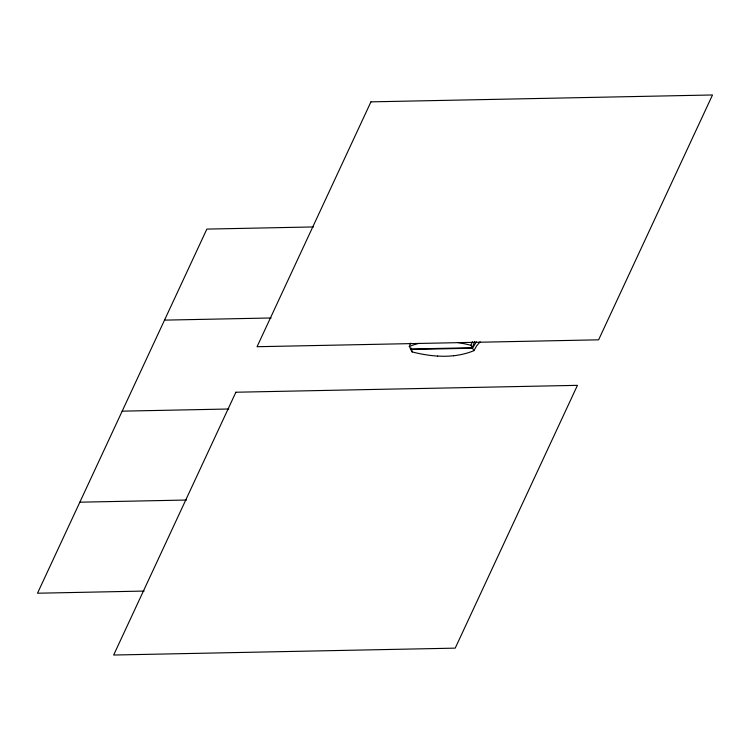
<?xml version="1.0" encoding="UTF-8"?>
<svg xmlns="http://www.w3.org/2000/svg" width="750" height="750" viewBox="0 0 750 750"><rect width="100%" height="100%" fill="white"/><g stroke="black" fill="none" stroke-linecap="round" stroke-linejoin="round"><path stroke-width="1.12" d="M474.656 341.475L472.275 347.738L410.494 348.984L409.359 346.041M472.369 341.719L470.925 345.272L472.275 347.738M410.7 343.125L409.809 345.075M410.981 347.925L410.494 348.984M437.634 356.1A99.975 59.925 24.9 0 1 412.116 351.909L410.766 349.481L411.253 348.431M412.116 351.938L412.566 350.981M480.113 341.747L476.606 345.928L473.906 350.691L472.547 348.225L476.381 341.803M453.45 355.753L449.634 356.081A86.55 51.881 24.9 0 1 441.713 356.241L437.625 356.072M313.463 226.941L206.859 229.097L37.5 593.222L144.113 591.066M164.522 320.128L271.125 317.972M410.766 349.481L472.547 348.225M122.175 411.159L228.787 409.003M79.837 502.191L186.45 500.034M473.878 350.663A99.975 59.925 24.9 0 1 453.469 355.781M458.044 342.572A99.975 59.925 24.9 0 1 470.925 345.3M409.172 346.547A99.975 59.925 24.9 0 1 418.8 343.369M235.884 392.231L113.653 655.031L455.212 648.141L577.444 385.341L235.884 392.231M370.941 101.859L257.053 346.716L598.612 339.825L712.5 94.969L370.941 101.859"/></g></svg>
